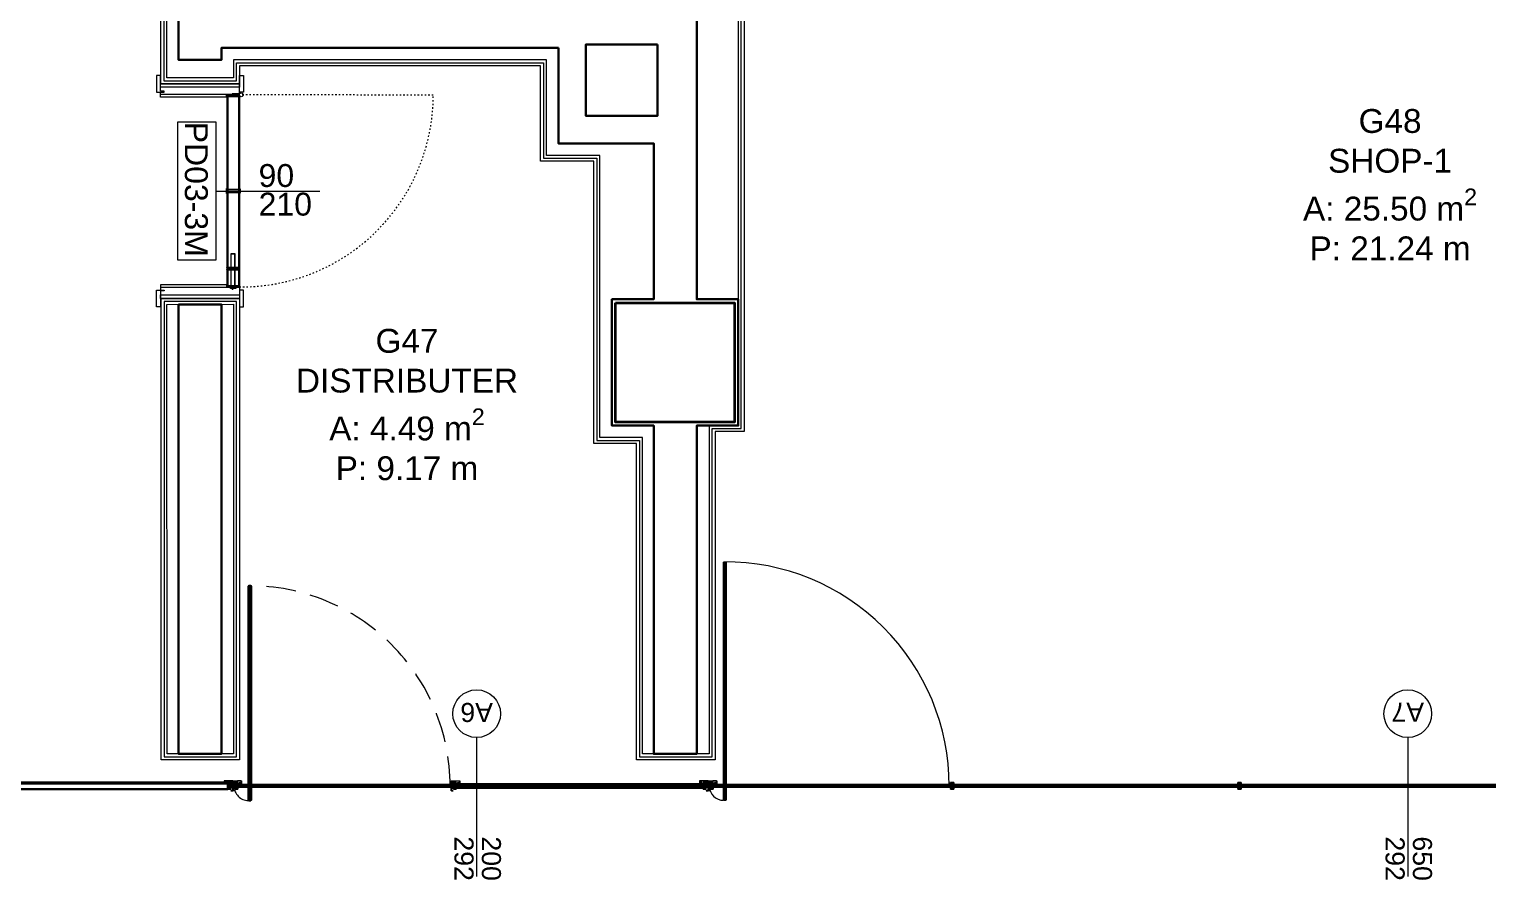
# Model space of a CAD drawing. Header units: centimetres. Extents: x 118932 to 154602, y -32682 to -23521.
# Drawn here: x 132735 to 133347, y -31088 to -30731 of the extents above; entities that cross this region are included whole.
import ezdxf

# ---------------------------------------------------------------- set-up
doc = ezdxf.new("R2010")
doc.units = ezdxf.units.CM
doc.header["$LTSCALE"] = 50
doc.header["$MEASUREMENT"] = 0
doc.linetypes.add('ACAD_ISO03W100', pattern=[30, 12, -18])
doc.linetypes.add('HIDDEN', pattern=[0.375, 0.25, -0.125])
for name, color, linetype, lineweight, true_color in [('GEN_00_BL_Yazı', 7, 'Continuous', 0, 0x4f5250), ('GEN_00_BL_Ölçü Dış', 7, 'Continuous', 5, 0x766a5e), ('GEN_01_TA_Kolon', 7, 'Continuous', 35, 0xd05d28), ('GEN_02_TF_Kapı', 7, 'Continuous', 9, 0x4a3526), ('GEN_02_TF_Pencere', 7, 'Continuous', 9, 0x6093ac), ('GEN_05_ML_Ahşap', 7, 'Continuous', 9, 0x745e3d), ('GEN_05_ML_Alçıpan_giydirme', 7, 'Continuous', 18, 0x7ebab5), ('GEN_06_GR_İnce', 7, 'Continuous', 13, 0xb0b0a9), ('KALACAK DUVARLAR', 7, 'Continuous', 30, 0x005387)]:
    doc.layers.add(name, color=color, linetype=linetype, lineweight=lineweight, true_color=true_color)
doc.styles.add('ARIAL', font='arial.ttf')
doc.styles.add('arial_1_18', font='arial.ttf', dxfattribs={"height": 0.2})

# ---------------------------------------------------------------- blocks, each defined once
blk = doc.blocks.new('LEVEL 0_A BLOK_KOLON')
at = {"layer": 'GEN_01_TA_Kolon'}
blk.add_lwpolyline([(57837.25, 6645.36), (57887.25, 6645.36), (57887.25, 6595.36), (57837.25, 6595.36)], close=True, dxfattribs=at)
blk.add_lwpolyline([(57837.25, 6645.36), (57887.25, 6645.36), (57887.25, 6595.36), (57837.25, 6595.36)], close=True, dxfattribs=at)
blk = doc.blocks.new('KALACAK DUVARLAR LEVEL 0 A BLOK')
at = {"layer": 'KALACAK DUVARLAR'}
for points in [[(57813.34, 6752.22), (57672.03, 6752.22), (57672.03, 6747.22), (57654.03, 6747.22), (57654.03, 7114.24), (57325.49, 7114.24), (57325.49, 7352.12)], [(57813.34, 6752.22), (57813.34, 6712.22), (57853.34, 6712.22), (57853.34, 6646.86), (57835.75, 6646.86), (57835.75, 6593.86), (57853.34, 6593.86), (57853.34, 6456.21), (57871.34, 6456.21), (57871.34, 6593.86), (57888.75, 6593.86), (57888.75, 6646.86), (57871.34, 6646.86), (57871.34, 6770.22), (57792.04, 6770.22), (57792.04, 6775.3)]]:
    blk.add_lwpolyline(points, dxfattribs=at)
for points in [[(57854.84, 6753.72), (57824.84, 6753.72), (57824.84, 6723.72), (57854.84, 6723.72)], [(57654.03, 6644.72), (57672.03, 6644.72), (57672.03, 6456.21), (57654.03, 6456.21)]]:
    blk.add_lwpolyline(points, close=True, dxfattribs=at)
blk = doc.blocks.new('level 0 main tower duvarlar')
at = {"layer": 'GEN_05_ML_Alçıpan_giydirme'}
for points in [[(-4832.18, -2580.22), (-4832.22, -2703.58), (-4832.22, -2703.58), (-4832.22, -2761.58), (-4844.43, -2761.58), (-4844.43, -2899.24), (-4877.43, -2899.24), (-4877.43, -2766.58), (-4895.23, -2766.58), (-4895.23, -2648.26), (-4917.64, -2648.26), (-4917.64, -2608.22), (-5043.95, -2608.22), (-5043.95, -2615.72), (-5076.82, -2615.73), (-5076.95, -2246)], [(-4834.68, -2582.72), (-4834.72, -2706.08), (-4834.72, -2706.08), (-4834.72, -2759.08), (-4846.93, -2759.08), (-4846.93, -2896.74), (-4874.93, -2896.74), (-4874.93, -2764.08), (-4892.73, -2764.08), (-4892.73, -2645.76), (-4915.14, -2645.76), (-4915.14, -2605.72), (-5046.45, -2605.72), (-5046.45, -2605.72), (-5046.45, -2613.22), (-5074.32, -2613.23), (-5074.45, -2243.5)], [(-5075.7, -2244.75), (-5075.57, -2614.48), (-5045.2, -2614.47), (-5045.2, -2606.97), (-4916.39, -2606.97), (-4916.39, -2647.01), (-4893.98, -2647.01), (-4893.98, -2765.33), (-4876.18, -2765.33), (-4876.18, -2897.99), (-4845.68, -2897.99), (-4845.68, -2760.33), (-4833.47, -2760.33), (-4833.47, -2704.83), (-4833.47, -2704.83), (-4833.43, -2581.47)]]:
    blk.add_lwpolyline(points, dxfattribs=at)
for points in [[(-5043.95, -2899.24), (-5076.73, -2899.24), (-5076.8, -2705.73), (-5043.95, -2705.72)], [(-5045.2, -2897.99), (-5045.2, -2706.97), (-5075.55, -2706.98), (-5075.48, -2897.99)], [(-5046.45, -2896.74), (-5074.23, -2896.74), (-5074.3, -2708.23), (-5046.45, -2708.22)]]:
    blk.add_lwpolyline(points, close=True, dxfattribs=at)
blk = doc.blocks.new('köşe katlanır')
at = {"lineweight": 30, "true_color": 0x636466}
h = blk.add_hatch(color=251, dxfattribs=at)
h.dxf.hatch_style = 1
h.paths.add_polyline_path([(55930.3, 5955.1, 0.414214), (55930, 5955.3), (55923.3, 5955.3, 0.394805), (55922.3, 5954.4, 0.433892), (55922.5, 5954.1), (55929.1, 5954.1), (55929.1, 5939.9), (55917.9, 5939.9, 1), (55917.9, 5938.7), (55920.8, 5938.7), (55920.8, 5932.4, 0.148069), (55920.8, 5932.2), (55921.3, 5931.6), (55920.8, 5930.9, 0.148069), (55920.8, 5930.7), (55920.8, 5924.9), (55917.5, 5926, 0.414214), (55917.2, 5925.9), (55916.5, 5923.9, 0.414214), (55916.7, 5923.4), (55917.3, 5923.2, 0.414214), (55917.6, 5923.4), (55918, 5924.6), (55920.4, 5923.7), (55918.1, 5917.1), (55915.7, 5918), (55916.1, 5919.2, 0.414214), (55915.9, 5919.5), (55915.4, 5919.7, 0.414214), (55914.9, 5919.4), (55913.4, 5915.2, -0.317603), (55911, 5913.5), (55895.6, 5913.5), (55895.6, 5920.3), (55903.5, 5920.3, 0.414214), (55903.8, 5920.6), (55903.8, 5925.1, 0.414214), (55903.5, 5925.3), (55901.5, 5925.3, 0.414214), (55901.1, 5924.9), (55901.1, 5924.4, 0.414214), (55901.3, 5924.1), (55902.6, 5924.1), (55902.6, 5921.5), (55895.6, 5921.5), (55895.6, 5924.1), (55896.8, 5924.1, 0.414214), (55897.1, 5924.4), (55897.1, 5924.9, 0.414214), (55896.7, 5925.3), (55894.6, 5925.3, 0.414214), (55894.4, 5925.1), (55894.4, 5913.3, 0.414214), (55895.4, 5912.3), (55912, 5912.3, 0.148069), (55912.1, 5912.4), (55912.8, 5912.8), (55913.5, 5912.4, 0.148069), (55913.7, 5912.3), (55930, 5912.3, 0.414214), (55930.3, 5912.6)])
blk.add_line((55909.5, 5919.8), (55909.5, 5947.8))
blk.add_lwpolyline([(55915.4, 5919.7), (55915.9, 5919.5, -0.414214), (55916.1, 5919.2), (55915.7, 5918), (55918.1, 5917.1), (55920.4, 5923.7), (55918, 5924.6), (55917.6, 5923.4, -0.414214), (55917.3, 5923.2), (55916.7, 5923.4, -0.414214), (55916.5, 5923.9), (55917.2, 5925.9, -0.414214), (55917.5, 5926), (55920.8, 5924.9), (55920.8, 5930.7, -0.148069), (55920.8, 5930.9), (55921.3, 5931.6), (55920.8, 5932.2, -0.148069), (55920.8, 5932.4), (55920.8, 5938.7), (55917.9, 5938.7, -1), (55917.9, 5939.9), (55929.1, 5939.9), (55929.1, 5954.1), (55922.5, 5954.1, -0.433892), (55922.3, 5954.4, -0.394805), (55923.3, 5955.3), (55930, 5955.3, -0.414214), (55930.3, 5955.1), (55930.3, 5912.6, -0.414214), (55930, 5912.3), (55913.7, 5912.3, -0.148069), (55913.5, 5912.4), (55912.8, 5912.8), (55912.1, 5912.4, -0.148069), (55912, 5912.3), (55895.4, 5912.3, -0.414214), (55894.4, 5913.3), (55894.4, 5925.1, -0.414214), (55894.6, 5925.3), (55896.7, 5925.3, -0.414214), (55897.1, 5924.9), (55897.1, 5924.4, -0.414214), (55896.8, 5924.1), (55895.6, 5924.1), (55895.6, 5921.5), (55902.6, 5921.5), (55902.6, 5924.1), (55901.3, 5924.1, -0.414214), (55901.1, 5924.4), (55901.1, 5924.9, -0.414214), (55901.5, 5925.3), (55903.5, 5925.3, -0.414214), (55903.8, 5925.1), (55903.8, 5920.6, -0.414214), (55903.5, 5920.3), (55895.6, 5920.3), (55895.6, 5913.5), (55911, 5913.5, 0.317603), (55913.4, 5915.2), (55914.9, 5919.4, -0.414214)], format="xyb", close=True)
at = {"flags": 128}
for points in [[(55921.2, 5946.8), (55921.2, 5947.3), (55921.2, 5947.7), (55921.2, 5947.8), (55909.2, 5947.8), (55909.2, 5947.7), (55909.2, 5947.3), (55909.2, 5946.8), (55909.2, 5945.3), (55920.2, 5945.3), (55909.2, 5945.3), (55909.2, 5945.5), (55909.2, 5945.8), (55920.2, 5945.8), (55920.2, 5945.5), (55920.2, 5945.3), (55920.2, 5946.8), (55920.2, 5941.4)], [(55909.2, 5941.2), (55909.2, 5943.3), (55909.2, 5945.2), (55909.2, 5945.6), (55909.2, 5945.8), (55909.2, 5946.8), (55909.2, 5947.5), (55909.2, 5947.8), (55921.2, 5947.8), (55921.2, 5947.5), (55921.2, 5946.8), (55921.2, 5945.8)], [(55909.2, 5947.7), (55921.2, 5947.7)], [(55909.2, 5947.5), (55921.2, 5947.5)], [(55909.2, 5947.5), (55921.2, 5947.5)], [(55909.2, 5947.2), (55921.2, 5947.2)], [(55909.2, 5946.8), (55909.2, 5941.4), (55920.2, 5941.4)], [(55919.7, 5940.8), (55920.3, 5940.9), (55920.8, 5941.3), (55921.1, 5941.7), (55921.2, 5942.3), (55921.2, 5946.8), (55909.2, 5946.8), (55909.2, 5945.8), (55920.2, 5945.8), (55920.2, 5942.4), (55909.2, 5942.4), (55909.2, 5925.2), (55909.2, 5924.9), (55909.2, 5924.7), (55911.7, 5924.7), (55909.2, 5924.7), (55909.2, 5926.3), (55911.7, 5926.3), (55909.2, 5926.3), (55909.2, 5920.9), (55912.2, 5920.9)], [(55909.2, 5946.8), (55921.2, 5946.8)], [(55909.2, 5945.7), (55921.2, 5945.7)], [(55909.2, 5945.6), (55920.2, 5945.6)], [(55909.2, 5945.6), (55921.2, 5945.6)], [(55909.2, 5945.5), (55920.2, 5945.5)], [(55909.2, 5945.4), (55920.2, 5945.4)], [(55909.2, 5945.4), (55921.2, 5945.4)], [(55909.2, 5945.2), (55921.2, 5945.2), (55921.2, 5943.8), (55921.2, 5942.3), (55921.2, 5942), (55921.1, 5941.7), (55920.8, 5941.3), (55920.8, 5941.2)], [(55909.2, 5944.3), (55921.2, 5944.3)], [(55909.2, 5943.3), (55921.2, 5943.3)], [(55909.2, 5943), (55909.2, 5942.8), (55909.2, 5942.4)], [(55909.2, 5942.9), (55920.2, 5942.9)], [(55909.2, 5942.8), (55920.2, 5942.8)], [(55909.2, 5942.6), (55920.2, 5942.6)], [(55909.2, 5942.2), (55921.2, 5942.2)], [(55915.2, 5937.8), (55909.2, 5937.8), (55909.2, 5941.2), (55920.8, 5941.2), (55920.6, 5941.1), (55920.3, 5940.9), (55920, 5940.8), (55919.7, 5940.8)], [(55909.2, 5940.4), (55917.2, 5940.4)], [(55909.2, 5939.5), (55916.7, 5939.5)], [(55909.2, 5937.8), (55915.2, 5937.8), (55916.7, 5937.8), (55916.7, 5939.3), (55916.7, 5931.3), (55914.7, 5926.8)], [(55909.2, 5938.7), (55916.7, 5938.7)], [(55909.2, 5921.8), (55909.2, 5920.9), (55909.2, 5920.4), (55909.2, 5919.9), (55909.2, 5919.8), (55912.2, 5919.8), (55912.2, 5919.9), (55912.2, 5920.4), (55912.2, 5920.9), (55912.2, 5925.3), (55912.2, 5923.9), (55912.2, 5922.4), (55909.2, 5922.4), (55909.2, 5924.4), (55909.2, 5926.4), (55909.2, 5929.8), (55909.2, 5937.8), (55915.2, 5937.8), (55916.7, 5937.8), (55916.7, 5931.3)], [(55913.7, 5932.1), (55913.7, 5932.2), (55913.7, 5932.6), (55913.7, 5933.2), (55913.7, 5933.8), (55913.7, 5934.5), (55913.7, 5935.1), (55913.7, 5935.4), (55913.7, 5935.6), (55909.2, 5935.6)], [(55913.7, 5935.4), (55913.7, 5935.1), (55913.7, 5934.5), (55913.7, 5933.8), (55913.7, 5933.2), (55913.7, 5932.6), (55913.7, 5932.2), (55913.7, 5932.1), (55909.2, 5932.1)], [(55916.7, 5937.4), (55913.7, 5937.4)], [(55920.2, 5942.4), (55920.2, 5942.8), (55920.2, 5943)], [(55921.2, 5945.8), (55921.2, 5945.6), (55921.2, 5945.2)], [(55915.2, 5929.8), (55909.2, 5929.8), (55915.2, 5929.8), (55916, 5929.8), (55915.4, 5928.3), (55914.7, 5926.8)], [(55909.2, 5929), (55915.7, 5929)], [(55909.2, 5928.1), (55915.3, 5928.1)], [(55909.2, 5927.3), (55914.9, 5927.3)], [(55909.2, 5926.4), (55912.7, 5926.4)], [(55909.2, 5925.4), (55912.2, 5925.4)], [(55909.2, 5922.3), (55909.2, 5922.2), (55909.2, 5921.8), (55911.7, 5921.8), (55911.7, 5925.2)], [(55909.2, 5925), (55911.7, 5925)], [(55909.2, 5924.9), (55911.7, 5924.9)], [(55909.2, 5924.8), (55911.7, 5924.8)], [(55909.2, 5924.4), (55912.2, 5924.4)], [(55909.2, 5923.4), (55912.2, 5923.4)], [(55912.2, 5922.4), (55912.2, 5922.1), (55912.2, 5921.9), (55912.2, 5920.9), (55912.2, 5920.1), (55912.2, 5919.8), (55909.2, 5919.8), (55909.2, 5920.1), (55909.2, 5920.9), (55909.2, 5921.9), (55909.2, 5922.1), (55909.2, 5922.4)], [(55909.2, 5920.9), (55909.2, 5922.3)], [(55909.2, 5922.3), (55912.2, 5922.3)], [(55909.2, 5922.2), (55911.7, 5922.2)], [(55909.2, 5922.1), (55912.2, 5922.1)], [(55909.2, 5922), (55911.7, 5922)], [(55909.2, 5922), (55912.2, 5922)], [(55909.2, 5920.5), (55912.2, 5920.5)], [(55909.2, 5919.9), (55912.2, 5919.9)], [(55911.7, 5921.8), (55911.7, 5922.2), (55911.7, 5922.3), (55911.7, 5920.9), (55911.7, 5926.3), (55911.7, 5924.7), (55911.7, 5924.9), (55911.7, 5925.2)], [(55916.3, 5930.3), (55913.7, 5930.3)], [(55916.7, 5931.3), (55916, 5929.8)]]:
    blk.add_lwpolyline(points, dxfattribs=at)
for points in [[(55921.2, 5947.8), (55909.2, 5947.8)], [(55920.2, 5946.8), (55909.2, 5946.8)], [(55921.2, 5945.8), (55909.2, 5945.8)], [(55921.2, 5945.2), (55909.2, 5945.2)], [(55920.2, 5943), (55909.2, 5943)], [(55920.2, 5943), (55920.2, 5941.4), (55909.2, 5941.4), (55909.2, 5943)], [(55909.2, 5935.6), (55909.2, 5935.4), (55909.2, 5935.1), (55909.2, 5934.5), (55909.2, 5933.8), (55909.2, 5933.2), (55909.2, 5932.6), (55909.2, 5932.2), (55909.2, 5932.1), (55909.2, 5932.2), (55909.2, 5932.6), (55909.2, 5933.2), (55909.2, 5933.8), (55909.2, 5934.5), (55909.2, 5935.1), (55909.2, 5935.4), (55909.2, 5935.6)], [(55913.7, 5930.3), (55913.7, 5930.5), (55913.7, 5931), (55913.7, 5931.8), (55913.7, 5932.8), (55913.7, 5933.8), (55913.7, 5934.9), (55913.7, 5935.9), (55913.7, 5936.6), (55913.7, 5937.2), (55913.7, 5937.4), (55913.7, 5937.2), (55913.7, 5936.6), (55913.7, 5935.9), (55913.7, 5934.9), (55913.7, 5933.8), (55913.7, 5932.8), (55913.7, 5931.8), (55913.7, 5931), (55913.7, 5930.5), (55913.7, 5930.3)], [(55915.2, 5929.8), (55915.2, 5937.8), (55915.2, 5929.8)], [(55918.2, 5940.8), (55917.9, 5940.8), (55917.6, 5940.7), (55917.1, 5940.4), (55916.8, 5939.9), (55916.7, 5939.3), (55916.8, 5939.9), (55917.1, 5940.4), (55917.6, 5940.7)], [(55916.7, 5931.3), (55916.7, 5932.2), (55916.7, 5933.3), (55916.7, 5934.4), (55916.7, 5935.4), (55916.7, 5936.3), (55916.7, 5936.9), (55916.7, 5937.3), (55916.7, 5936.9), (55916.7, 5936.3), (55916.7, 5935.4), (55916.7, 5934.4), (55916.7, 5933.3), (55916.7, 5932.2)], [(55919.7, 5940.8), (55918.2, 5940.8)], [(55909.2, 5933.8), (55913.7, 5933.8)], [(55911.7, 5925.2), (55909.2, 5925.2)], [(55911.7, 5922.3), (55909.2, 5922.3)], [(55911.7, 5922.3), (55909.2, 5922.3)], [(55912.2, 5921.9), (55909.2, 5921.9)], [(55911.7, 5920.9), (55909.2, 5920.9)], [(55912.2, 5920.9), (55909.2, 5920.9)], [(55912.2, 5920.1), (55909.2, 5920.1)], [(55912.2, 5919.8), (55909.2, 5919.8)], [(55912.7, 5926.4), (55912.6, 5926.4), (55912.3, 5925.9), (55912.2, 5925.6), (55912.2, 5925.3), (55912.3, 5925.9), (55912.6, 5926.4), (55913.1, 5926.7), (55913.7, 5926.8), (55913.4, 5926.8), (55913.1, 5926.7), (55912.9, 5926.6)], [(55913.7, 5933.8), (55916.7, 5933.8)], [(55914.7, 5926.8), (55913.7, 5926.8)], [(55916.7, 5931.3), (55916.5, 5930.8), (55916.3, 5930.4), (55916.3, 5930.3), (55916.3, 5930.4), (55916.5, 5930.8), (55916.7, 5931.3)]]:
    blk.add_lwpolyline(points, close=True, dxfattribs=at)
blk = doc.blocks.new('sistem profili')
for p, q in [((55679.5, 5919.8), (55679.5, 5947.8)), ((55694.5, 5919.8), (55694.5, 5947.8))]:
    blk.add_line(p, q)
at = {"flags": 128}
for points in [[(55691.5, 5947.8), (55679.5, 5947.8), (55679.5, 5947.7), (55679.5, 5947.3), (55679.5, 5946.8), (55690.5, 5946.8), (55679.5, 5946.8), (55679.5, 5945.4), (55690.5, 5945.4), (55690.5, 5946.8), (55690.5, 5941.4), (55690.5, 5943), (55679.5, 5943), (55679.5, 5941.4), (55690.5, 5941.4), (55679.5, 5941.4), (55679.5, 5946.8), (55691.5, 5946.8), (55691.5, 5947.3), (55691.5, 5947.7)], [(55691.5, 5947.8), (55679.5, 5947.8)], [(55691.5, 5945.8), (55679.5, 5945.8)], [(55690.5, 5945.4), (55679.5, 5945.4)], [(55691.5, 5945.3), (55679.5, 5945.3)], [(55690.5, 5943), (55679.5, 5943)], [(55685.5, 5929.9), (55685.5, 5937.9), (55685.5, 5929.9)], [(55688.5, 5940.8), (55688.2, 5940.8), (55687.9, 5940.7), (55687.4, 5940.4), (55687.1, 5939.9), (55687, 5939.4), (55687.1, 5939.9), (55687.4, 5940.4), (55687.9, 5940.7)], [(55687, 5936.3), (55687.2, 5936.9), (55687.4, 5937.3), (55687.4, 5937.4), (55687.4, 5937.3), (55687.2, 5936.9), (55687, 5936.3)], [(55687, 5931.3), (55687, 5932.3), (55687, 5933.3), (55687, 5934.4), (55687, 5935.4), (55687, 5936.3), (55687, 5937), (55687, 5937.3), (55687, 5937), (55687, 5936.3), (55687, 5935.4), (55687, 5934.4), (55687, 5933.3), (55687, 5932.3)], [(55687, 5936.3), (55687, 5935.5), (55687, 5934.4), (55687, 5933.3), (55687, 5932.3), (55687, 5931.4), (55687, 5930.7), (55687, 5930.4), (55687, 5930.7), (55687, 5931.4), (55687, 5932.3), (55687, 5933.3), (55687, 5934.4), (55687, 5935.5)], [(55690, 5940.8), (55688.5, 5940.8)], [(55688.5, 5937.9), (55688.5, 5929.9), (55688.5, 5937.9)], [(55690, 5940.8), (55690.3, 5940.9), (55690.6, 5941), (55690.8, 5941.1), (55691, 5941.3), (55691.1, 5941.3), (55691.4, 5941.8), (55691.5, 5942), (55691.5, 5942.3), (55691.4, 5941.8), (55691.1, 5941.3), (55690.6, 5941)], [(55691.5, 5947.8), (55694.5, 5947.8)], [(55691.5, 5946.8), (55694.5, 5946.8)], [(55691.5, 5945.8), (55694.5, 5945.8)], [(55694.5, 5943), (55694.5, 5942.8), (55694.5, 5942.4), (55692, 5942.4), (55692, 5942.8), (55692, 5943), (55692, 5941.4), (55692, 5946.8), (55692, 5945.3), (55694.5, 5945.3), (55694.5, 5946.8), (55692, 5946.8), (55694.5, 5946.8), (55694.5, 5941.4), (55692, 5941.4), (55694.5, 5941.4), (55694.5, 5943), (55692, 5943)], [(55692, 5945.3), (55694.5, 5945.3)], [(55679.5, 5933.9), (55684, 5933.9)], [(55682, 5926.3), (55679.5, 5926.3), (55679.5, 5924.8), (55682, 5924.8), (55682, 5926.3), (55682, 5920.9), (55682, 5922.4), (55679.5, 5922.4), (55679.5, 5920.9), (55682, 5920.9), (55679.5, 5920.9), (55679.5, 5926.3)], [(55682, 5924.8), (55679.5, 5924.8)], [(55682, 5922.4), (55679.5, 5922.4)], [(55682.5, 5922), (55679.5, 5922)], [(55682.5, 5920.9), (55679.5, 5920.9)], [(55682.5, 5919.9), (55679.5, 5919.9)], [(55684, 5926.9), (55683.7, 5926.9), (55683.4, 5926.8), (55683.1, 5926.6), (55682.9, 5926.5), (55682.6, 5926), (55682.5, 5925.6), (55682.5, 5925.4), (55682.6, 5926), (55682.9, 5926.5), (55683.4, 5926.8)], [(55682.5, 5922.5), (55694.5, 5922.5)], [(55682.5, 5922), (55694.5, 5922)], [(55683.5, 5924.8), (55694.5, 5924.8)], [(55683.5, 5924.8), (55694.5, 5924.8)], [(55684, 5933.9), (55687, 5933.9)], [(55684, 5926.9), (55685.5, 5926.9)], [(55685.5, 5926.9), (55685.8, 5926.9), (55686.1, 5927), (55686.5, 5927.3), (55686.9, 5927.8), (55687, 5928.4), (55686.9, 5927.8), (55686.5, 5927.3), (55686.1, 5927)], [(55687, 5931.3), (55686.7, 5930.8), (55686.6, 5930.5), (55686.5, 5930.4), (55686.6, 5930.5), (55686.7, 5930.8), (55687, 5931.3)], [(55690, 5933.9), (55687, 5933.9)], [(55694.5, 5933.9), (55690, 5933.9)]]:
    blk.add_lwpolyline(points, close=True, dxfattribs=at)
for points in [[(55679.5, 5945.8), (55679.5, 5946.8), (55679.5, 5947.5), (55679.5, 5947.8), (55691.5, 5947.8)], [(55679.5, 5947.8), (55691.5, 5947.8)], [(55679.5, 5947.5), (55691.5, 5947.5)], [(55679.5, 5947.5), (55691.5, 5947.5)], [(55679.5, 5947.2), (55691.5, 5947.2)], [(55690, 5940.8), (55690.6, 5941), (55691.1, 5941.3), (55691.4, 5941.8), (55691.5, 5942.3), (55691.5, 5946.8), (55679.5, 5946.8), (55679.5, 5945.8), (55690.5, 5945.8), (55690.5, 5942.4), (55679.5, 5942.4), (55679.5, 5925.3), (55682, 5925.3), (55682, 5921.9), (55679.5, 5921.9), (55679.5, 5920.9)], [(55690.5, 5945.4), (55690.5, 5945.5), (55690.5, 5945.8), (55679.5, 5945.8), (55679.5, 5945.5), (55679.5, 5945.4)], [(55679.5, 5945.7), (55690.5, 5945.7)], [(55679.5, 5945.7), (55691.5, 5945.7)], [(55679.5, 5945.6), (55691.5, 5945.6)], [(55679.5, 5945.5), (55690.5, 5945.5)], [(55679.5, 5945.4), (55691.5, 5945.4)], [(55685.5, 5929.9), (55679.5, 5929.9), (55685.5, 5929.9), (55686.3, 5929.9), (55685.6, 5928.4), (55685, 5926.9), (55684, 5926.9), (55685, 5926.9), (55687, 5931.3), (55687, 5939.4), (55687, 5937.9), (55685.5, 5937.9), (55679.5, 5937.9), (55679.5, 5941.3), (55679.5, 5943.3), (55679.5, 5945.3), (55691.5, 5945.3)], [(55679.5, 5944.3), (55691.5, 5944.3)], [(55679.5, 5943.3), (55691.5, 5943.3)], [(55679.5, 5942.9), (55690.5, 5942.9)], [(55679.5, 5942.8), (55690.5, 5942.8)], [(55679.5, 5942.7), (55690.5, 5942.7)], [(55679.5, 5942.2), (55691.5, 5942.2)], [(55679.5, 5941.3), (55691, 5941.3), (55690.8, 5941.1), (55690.6, 5941), (55690.3, 5940.9), (55690, 5940.8)], [(55679.5, 5940.4), (55687.4, 5940.4)], [(55679.5, 5939.6), (55687, 5939.6)], [(55679.5, 5938.7), (55687, 5938.7)], [(55679.5, 5937.9), (55685.5, 5937.9)], [(55679.5, 5920.9), (55679.5, 5920.4), (55679.5, 5920), (55679.5, 5919.9), (55682.5, 5919.9), (55682.5, 5920), (55682.5, 5920.4), (55682.5, 5920.9), (55682.5, 5925.4), (55682.5, 5923.9), (55682.5, 5922.5), (55679.5, 5922.5), (55679.5, 5924.4), (55679.5, 5926.5), (55679.5, 5929.9), (55679.5, 5937.9), (55685.5, 5937.9), (55687, 5937.9), (55687, 5931.3), (55686.3, 5929.9)], [(55684, 5932.1), (55684, 5932.3), (55684, 5932.6), (55684, 5933.2), (55684, 5933.9), (55684, 5934.5), (55684, 5935.1), (55684, 5935.5), (55684, 5935.6), (55679.5, 5935.6)], [(55684, 5935.5), (55684, 5935.1), (55684, 5934.5), (55684, 5933.9), (55684, 5933.2), (55684, 5932.6), (55684, 5932.3), (55684, 5932.1), (55679.5, 5932.1)], [(55684, 5926.9), (55683.4, 5926.8), (55682.9, 5926.4), (55682.6, 5926), (55682.5, 5925.3), (55682.5, 5920.9), (55694.5, 5920.9), (55694.5, 5921.9), (55683.5, 5921.9), (55683.5, 5925.2), (55694.5, 5925.2), (55694.5, 5942.4), (55692, 5942.4), (55692, 5945.8), (55694.5, 5945.8), (55694.5, 5946.8), (55691.5, 5946.8)], [(55688.5, 5937.9), (55694.5, 5937.9), (55688.5, 5937.9), (55687.7, 5937.9), (55688.3, 5939.4), (55689, 5940.8), (55690, 5940.8), (55689, 5940.8), (55687, 5936.3), (55687, 5928.4), (55687, 5929.9), (55688.5, 5929.9), (55694.5, 5929.9), (55694.5, 5926.5), (55694.5, 5924.4), (55694.5, 5922.5), (55682.5, 5922.5)], [(55684, 5930.4), (55684, 5930.5), (55684, 5931), (55684, 5931.8), (55684, 5932.8), (55684, 5933.9), (55684, 5934.9), (55684, 5935.9), (55684, 5936.7), (55684, 5937.2), (55684, 5937.4), (55687, 5937.4)], [(55684, 5937.2), (55684, 5936.7), (55684, 5935.9), (55684, 5934.9), (55684, 5933.9), (55684, 5932.8), (55684, 5931.8), (55684, 5931), (55684, 5930.5), (55684, 5930.4), (55686.5, 5930.4)], [(55694.5, 5946.8), (55694.5, 5947.3), (55694.5, 5947.7), (55694.5, 5947.8), (55691.5, 5947.8), (55691.5, 5947.7), (55691.5, 5947.3), (55691.5, 5946.8), (55691.5, 5942.3), (55691.5, 5943.8), (55691.5, 5945.3), (55694.5, 5945.3), (55694.5, 5943.3), (55694.5, 5941.3), (55694.5, 5937.9), (55694.5, 5929.9), (55688.5, 5929.9), (55687, 5929.9), (55687, 5936.3), (55687.7, 5937.9)], [(55690, 5937.4), (55690, 5937.2), (55690, 5936.7), (55690, 5935.9), (55690, 5934.9), (55690, 5933.9), (55690, 5932.8), (55690, 5931.8), (55690, 5931), (55690, 5930.5), (55690, 5930.3), (55687, 5930.3)], [(55690, 5930.5), (55690, 5931), (55690, 5931.8), (55690, 5932.8), (55690, 5933.9), (55690, 5934.9), (55690, 5935.9), (55690, 5936.7), (55690, 5937.2), (55690, 5937.4), (55687.4, 5937.4)], [(55694.5, 5938.7), (55688, 5938.7)], [(55694.5, 5939.6), (55688.4, 5939.6)], [(55694.5, 5940.4), (55688.8, 5940.4)], [(55690, 5935.6), (55690, 5935.5), (55690, 5935.1), (55690, 5934.5), (55690, 5933.9), (55690, 5933.2), (55690, 5932.6), (55690, 5932.3), (55690, 5932.1), (55694.5, 5932.1)], [(55690, 5932.3), (55690, 5932.6), (55690, 5933.2), (55690, 5933.9), (55690, 5934.5), (55690, 5935.1), (55690, 5935.5), (55690, 5935.6), (55694.5, 5935.6)], [(55690.5, 5942.4), (55690.5, 5942.8), (55690.5, 5943)], [(55691.5, 5947.8), (55691.5, 5947.5), (55691.5, 5946.8), (55691.5, 5945.8), (55691.5, 5945.6), (55691.5, 5945.3), (55691.5, 5943.8), (55691.5, 5942.3), (55691.5, 5942), (55691.4, 5941.8), (55691.1, 5941.3), (55691, 5941.3)], [(55694.5, 5941.3), (55691, 5941.3)], [(55694.5, 5945.8), (55694.5, 5946.8), (55694.5, 5947.5), (55694.5, 5947.8), (55691.5, 5947.8), (55691.5, 5947.5), (55691.5, 5946.8), (55691.5, 5945.8), (55691.5, 5945.6), (55691.5, 5945.3)], [(55694.5, 5947.7), (55691.5, 5947.7)], [(55694.5, 5947.5), (55691.5, 5947.5)], [(55694.5, 5947.5), (55691.5, 5947.5)], [(55694.5, 5947.2), (55691.5, 5947.2)], [(55694.5, 5945.7), (55691.5, 5945.7)], [(55694.5, 5945.6), (55691.5, 5945.6)], [(55694.5, 5945.4), (55691.5, 5945.4)], [(55694.5, 5944.3), (55691.5, 5944.3)], [(55694.5, 5943.3), (55691.5, 5943.3)], [(55694.5, 5942.2), (55691.5, 5942.2)], [(55692, 5945.8), (55692, 5945.5), (55692, 5945.3)], [(55694.5, 5945.7), (55692, 5945.7)], [(55694.5, 5945.5), (55692, 5945.5)], [(55694.5, 5945.4), (55692, 5945.4)], [(55694.5, 5942.9), (55692, 5942.9)], [(55694.5, 5942.8), (55692, 5942.8)], [(55694.5, 5942.7), (55692, 5942.7)], [(55679.5, 5929), (55685.9, 5929)], [(55679.5, 5928.2), (55685.5, 5928.2)], [(55679.5, 5927.3), (55685.2, 5927.3)], [(55679.5, 5926.5), (55682.9, 5926.5)], [(55679.5, 5925.4), (55682.5, 5925.4)], [(55682, 5924.8), (55682, 5924.9), (55682, 5925.3), (55679.5, 5925.3), (55679.5, 5924.9), (55679.5, 5924.8)], [(55679.5, 5925.1), (55682, 5925.1)], [(55679.5, 5924.9), (55682, 5924.9)], [(55679.5, 5924.4), (55682.5, 5924.4)], [(55679.5, 5923.5), (55682.5, 5923.5)], [(55679.5, 5922), (55679.5, 5920.9), (55679.5, 5920.2), (55679.5, 5919.9), (55682.5, 5919.9), (55682.5, 5920.2), (55682.5, 5920.9), (55682.5, 5922), (55682.5, 5922.1), (55682.5, 5922.5)], [(55682.5, 5922.3), (55679.5, 5922.3), (55682, 5922.3)], [(55679.5, 5922.2), (55682, 5922.2)], [(55679.5, 5922.1), (55682, 5922.1)], [(55679.5, 5922.1), (55682.5, 5922.1)], [(55679.5, 5922), (55682.5, 5922)], [(55679.5, 5920.9), (55682.5, 5920.9)], [(55679.5, 5920.5), (55682.5, 5920.5)], [(55679.5, 5920.2), (55682.5, 5920.2)], [(55679.5, 5920.1), (55682.5, 5920.1)], [(55679.5, 5919.9), (55682.5, 5919.9)], [(55682, 5921.9), (55682, 5922.2), (55682, 5922.4)], [(55694.5, 5922), (55694.5, 5920.9), (55694.5, 5920.2), (55694.5, 5919.8), (55694.5, 5919.9), (55682.5, 5919.9), (55682.5, 5919.8), (55682.5, 5920.2), (55682.5, 5920.9), (55682.5, 5922), (55682.5, 5922.1), (55682.5, 5922.5), (55682.5, 5923.9), (55682.5, 5925.3), (55682.5, 5925.6), (55682.6, 5926), (55682.9, 5926.4), (55682.9, 5926.5)], [(55694.5, 5925.4), (55682.5, 5925.4)], [(55694.5, 5924.4), (55682.5, 5924.4)], [(55694.5, 5923.5), (55682.5, 5923.5)], [(55694.5, 5922.3), (55682.5, 5922.3)], [(55694.5, 5922.1), (55682.5, 5922.1)], [(55694.5, 5922), (55682.5, 5922)], [(55682.5, 5920.9), (55682.5, 5920.4), (55682.5, 5920), (55682.5, 5919.9), (55694.5, 5919.9), (55694.5, 5920), (55694.5, 5920.4), (55694.5, 5920.9)], [(55694.5, 5920.9), (55682.5, 5920.9)], [(55694.5, 5920.5), (55682.5, 5920.5)], [(55694.5, 5920.2), (55682.5, 5920.2)], [(55694.5, 5920.1), (55682.5, 5920.1)], [(55694.5, 5919.9), (55682.5, 5919.9)], [(55694.5, 5919.9), (55682.5, 5919.9)], [(55694.5, 5919.8), (55682.5, 5919.8)], [(55694.5, 5926.5), (55682.9, 5926.5), (55683.1, 5926.6), (55683.4, 5926.8), (55683.7, 5926.9), (55684, 5926.9)], [(55694.5, 5924.8), (55694.5, 5926.3), (55683.5, 5926.3), (55694.5, 5926.3), (55694.5, 5920.9), (55683.5, 5920.9), (55694.5, 5920.9), (55694.5, 5922.4), (55683.5, 5922.4), (55694.5, 5922.4), (55694.5, 5922.2), (55694.5, 5921.9), (55683.5, 5921.9), (55683.5, 5922.2), (55683.5, 5922.4), (55683.5, 5920.9), (55683.5, 5926.3), (55683.5, 5924.8), (55683.5, 5924.9), (55683.5, 5925.2)], [(55694.5, 5925.1), (55683.5, 5925.1)], [(55694.5, 5924.9), (55683.5, 5924.9)], [(55694.5, 5922.3), (55683.5, 5922.3)], [(55694.5, 5922.2), (55683.5, 5922.2)], [(55694.5, 5922.1), (55683.5, 5922.1)], [(55694.5, 5927.3), (55686.5, 5927.3)], [(55694.5, 5929), (55687, 5929)], [(55694.5, 5928.2), (55687, 5928.2)], [(55694.5, 5929.9), (55688.5, 5929.9)]]:
    blk.add_lwpolyline(points, dxfattribs=at)
blk = doc.blocks.new('a7')
at = {"layer": 'GEN_02_TF_Pencere'}
for p, q in [((57886.89, 6436.97), (57886.89, 6536.58)), ((57886.89, 6436.97), (57886.89, 6536.58)), ((57887.09, 6436.77), (57887.09, 6536.78)), ((57887.09, 6436.77), (57887.09, 6536.78)), ((57887.29, 6436.77), (57887.29, 6536.78)), ((57887.29, 6436.77), (57887.29, 6536.78)), ((57887.49, 6436.77), (57887.49, 6536.78)), ((57887.49, 6436.77), (57887.49, 6536.78)), ((57887.69, 6436.77), (57887.69, 6536.78)), ((57887.69, 6436.77), (57887.69, 6536.78)), ((57887.89, 6436.77), (57887.89, 6536.78)), ((57887.89, 6436.77), (57887.89, 6536.78)), ((57888.09, 6436.97), (57888.09, 6536.58)), ((57888.09, 6436.97), (57888.09, 6536.58)), ((57886.89, 6436.97), (57887.09, 6436.77)), ((57886.89, 6436.97), (57887.09, 6436.77)), ((57887.09, 6436.77), (57887.89, 6436.77)), ((57887.09, 6436.77), (57887.89, 6436.77)), ((57887.89, 6436.77), (57888.09, 6436.97)), ((57887.89, 6436.77), (57888.09, 6436.97))]:
    blk.add_line(p, q, dxfattribs=at)
at = {"layer": 'GEN_02_TF_Pencere', "lineweight": 30}
for p, q in [((57982.46, 6442.45), (57982.46, 6443.25)), ((57983.06, 6442.45), (57983.06, 6443.25)), ((57983.06, 6442.45), (57983.06, 6443.25)), ((58102.96, 6442.45), (58102.96, 6443.25)), ((58103.56, 6442.45), (58103.56, 6443.25)), ((58103.56, 6442.45), (58103.56, 6443.25))]:
    blk.add_line(p, q, dxfattribs=at)
at = {"layer": 'GEN_02_TF_Pencere', "elevation": 0}
blk.add_lwpolyline([(58173.82, 6463.1), (58173.82, 6404.78)], dxfattribs=at)
at = {"layer": 'GEN_02_TF_Pencere', "lineweight": 30}
blk.add_lwpolyline([(57882.5, 6443.25), (58529.16, 6443.25), (58529.16, 6442.45), (57882.5, 6442.45)], close=True, dxfattribs=at)
at = {"layer": 'GEN_02_TF_Pencere'}
blk.add_circle((58173.82, 6473.1, 0), 10, dxfattribs=at)
for centre, radius, start, end in [((57887.49, 6442.77), 94.01, 0, 90.27349), ((57887.49, 6442.77), 94.01, 0, 90.27349), ((57886.89, 6442.77), 6, 180, 270), ((57886.89, 6442.77), 6, 180, 270)]:
    blk.add_arc(centre, radius, start, end, dxfattribs=at)
at = {"layer": 'GEN_02_TF_Pencere', "lineweight": 30, "zscale": 0.1, "rotation": 180}
for name, p, xscale, yscale in [('köşe katlanır', (63473.42, 7036.23), 0.1, 0.1), ('sistem profili', (52414.06, 7036.24), -0.09999999999999998, 0.09999999999999998), ('sistem profili', (52534.56, 7036.24), -0.09999999999999998, 0.09999999999999998)]:
    blk.add_blockref(name, p, dxfattribs=dict(at, xscale=xscale, yscale=yscale))
at = {"layer": 'GEN_02_TF_Pencere', "transparency": 33554687, "char_height": 8, "style": 'ARIAL'}
for s, insert, attachment_point, rotation in [('\\A1;A7', (58166.99, 6477.72, 0), 9, 180), ('\\A1;292', (58172.52, 6421.64, 0), 1, 270), ('\\A1;650', (58184, 6421.64, 0), 1, 270)]:
    blk.add_mtext_dynamic_manual_height_columns(s, width=2361.7931, gutter_width=1250, heights=[258.53], dxfattribs=dict(at, insert=insert, attachment_point=attachment_point, rotation=rotation))
blk = doc.blocks.new('A6 REV')
at = {"layer": 'GEN_02_TF_Pencere'}
for p, q in [((57687.58, 6436.91), (57687.58, 6526.51)), ((57687.78, 6436.71), (57687.78, 6526.71)), ((57687.98, 6436.71), (57687.98, 6526.71)), ((57688.18, 6436.71), (57688.18, 6526.71)), ((57688.38, 6436.71), (57688.38, 6526.71)), ((57688.58, 6436.71), (57688.58, 6526.71)), ((57688.78, 6436.91), (57688.78, 6526.51)), ((57863.84, 6443.71), (57772.69, 6443.71)), ((57774.3, 6443.11), (57878.89, 6443.11)), ((57774.3, 6442.91), (57878.89, 6442.91)), ((57774.3, 6442.71), (57878.89, 6442.71)), ((57774.3, 6442.51), (57878.89, 6442.51)), ((57774.3, 6442.31), (57861.44, 6442.31)), ((57774.49, 6443.3), (57861.26, 6443.29)), ((57774.5, 6442.11), (57863.44, 6442.11)), ((57861.26, 6443.29), (57878.61, 6443.3)), ((57861.44, 6442.31), (57878.8, 6442.31)), ((57863.24, 6443.11), (57878.8, 6443.11)), ((57863.24, 6443.11), (57878.8, 6443.11)), ((57863.24, 6442.91), (57878.8, 6442.91)), ((57863.24, 6442.91), (57878.8, 6442.91)), ((57863.24, 6442.71), (57878.8, 6442.71)), ((57863.24, 6442.71), (57878.8, 6442.71)), ((57863.24, 6442.51), (57878.8, 6442.51)), ((57863.24, 6442.51), (57878.8, 6442.51)), ((57863.24, 6442.31), (57878.8, 6442.31)), ((57863.43, 6443.3), (57878.61, 6443.3)), ((57863.44, 6442.11), (57878.6, 6442.11)), ((57863.44, 6442.11), (57878.6, 6442.11)), ((57878.29, 6443.71), (57863.84, 6443.71)), ((57878.59, 6443.71), (57863.84, 6443.71)), ((57880.39, 6443.71), (57879.06, 6443.71)), ((57687.58, 6436.91), (57687.78, 6436.71)), ((57687.78, 6436.71), (57688.58, 6436.71)), ((57688.58, 6436.71), (57688.78, 6436.91)), ((57863.01, 6441.71), (57772.69, 6441.71)), ((57878.29, 6441.71), (57863.01, 6441.71))]:
    blk.add_line(p, q, dxfattribs=at)
at = {"layer": 'GEN_02_TF_Pencere', "lineweight": 30}
blk.add_lwpolyline([(57687.58, 6526.51), (57687.78, 6526.71), (57688.58, 6526.71), (57688.78, 6526.51), (57688.78, 6436.91), (57688.58, 6436.71), (57687.78, 6436.71), (57687.58, 6436.91), (57687.58, 6526.51)], dxfattribs=at)
at = {"layer": 'GEN_02_TF_Pencere', "elevation": 0}
blk.add_lwpolyline([(57783.32, 6463.1), (57783.32, 6404.78)], dxfattribs=at)
at = {"layer": 'GEN_02_TF_Pencere', "lineweight": 30}
blk.add_lwpolyline([(57683.19, 6443.25), (57878.89, 6443.25), (57878.89, 6442.45), (57683.19, 6442.45)], close=True, dxfattribs=at)
at = {"layer": 'GEN_02_TF_Pencere'}
blk.add_circle((57783.32, 6473.1, 0), 10, dxfattribs=at)
at = {"layer": 'GEN_02_TF_Pencere', "linetype": 'HIDDEN'}
for centre, radius, start, end in [((57688.18, 6442.71), 84.01, 0, 90.27349), ((57687.58, 6442.71), 6, 180, 270)]:
    blk.add_arc(centre, radius, start, end, dxfattribs=at)
at = {"layer": 'GEN_02_TF_Pencere', "lineweight": 30, "yscale": 0.1, "zscale": 0.1, "rotation": 180}
for p, xscale in [((63274.11, 7036.23), 0.1), ((63365.71, 7036.21), 0.1), ((52287.36, 7036.23), -0.1)]:
    blk.add_blockref('köşe katlanır', p, dxfattribs=dict(at, xscale=xscale))
at = {"layer": 'GEN_02_TF_Pencere', "transparency": 33554687, "char_height": 8, "style": 'ARIAL'}
for s, insert, attachment_point, rotation in [('\\A1;A6', (57776.49, 6477.72, 0), 9, 180), ('\\A1;292', (57782.02, 6421.64, 0), 1, 270), ('\\A1;200', (57793.5, 6421.64, 0), 1, 270)]:
    blk.add_mtext_dynamic_manual_height_columns(s, width=2361.7931, gutter_width=1250, heights=[258.53], dxfattribs=dict(at, insert=insert, attachment_point=attachment_point, rotation=rotation))
blk = doc.blocks.new('KK1')
at = {"layer": 'GEN_02_TF_Pencere'}
for p, q in [((47205.67, -15999.57), (47470.8, -15999.57)), ((47470.34, -15999.57), (47490.35, -15999.57)), ((47488.76, -16000.17), (47488.56, -15999.97)), ((47488.76, -16000.97), (47488.56, -16001.17)), ((47488.76, -16000.97), (47488.76, -16000.17))]:
    blk.add_line(p, q, dxfattribs=at)
at = {"layer": 'GEN_02_TF_Pencere', "lineweight": 30}
blk.add_lwpolyline([(46739.69, -15999.04), (47488.25, -15999.04), (47488.25, -16001.83), (46739.69, -16001.83)], close=True, dxfattribs=at)
at = {"layer": 'GEN_02_TF_Pencere'}
blk.add_circle((47489.66, -16000.57), 0.7, dxfattribs=at)
for centre, start, end in [((47489.01, -15999.54), 224.02556, 278.33717), ((47489.01, -16001.6), 81.66283, 135.97444)]:
    blk.add_arc(centre, 0.622, start, end, dxfattribs=at)
at = {"layer": 'GEN_02_TF_Pencere', "lineweight": 30, "xscale": -0.1, "yscale": 0.1, "zscale": 0.1, "rotation": 180}
blk.add_blockref('köşe katlanır', (41897.32, -15407.05), dxfattribs=at)
blk = doc.blocks.new('DOGRAMA LEVEL 0 A BLOK')
for name in ['a7', 'A6 REV']:
    blk.add_blockref(name, (-59475.16, -9405.6, 0))
at = {"layer": 'GEN_02_TF_Pencere'}
blk.add_blockref('KK1', (-49284.44, 13037.68, 0), dxfattribs=at)
blk = doc.blocks.new('PD03-3M')
at = {"layer": 'GEN_02_TF_Kapı'}
for p, q in [((4.5, 0), (0, 0)), ((4.2, 0.14), (4.2, -3)), ((4.5, 0.01), (4.5, -3)), ((4.5, 0), (4.5, -33.03)), ((4.8, 0.01), (4.8, -3)), ((4.8, 0), (85.2, 0)), ((4.8, -5.2), (4.8, 0)), ((5.1, 0.14), (5.1, -3)), ((44.31, 0), (44.31, -5.2, 0)), ((45.7, 0), (45.7, -5.2, 0)), ((77.07, 0), (77.07, -5.2, 0)), ((78.07, 0), (78.07, -5.2, 0)), ((85.2, -5.2), (85.2, 0)), ((85.5, 0), (85.5, -33.03)), ((85.5, 0), (90, 0)), ((4.5, -3), (4.2, -3)), ((4.82, -2.6), (4.5, -2.26)), ((4.82, -2.6), (4.5, -2.26)), ((4.82, -2.6), (4.5, -3.01)), ((5.7, -5.4), (4.5, -5.4)), ((4.8, -0.4), (85.2, -0.4)), ((4.8, -2.54), (4.8, -2.12)), ((4.8, -2.55), (4.82, -2.55)), ((4.8, -2.65), (4.8, -2.55)), ((4.8, -2.65), (4.82, -2.65)), ((4.8, -3.08), (4.8, -2.66)), ((5.1, -3), (4.8, -3)), ((4.8, -4.8), (85.2, -4.8)), ((4.8, -5.2), (85.2, -5.2)), ((4.82, -2.1), (5.18, -2.1)), ((4.82, -2.45), (4.82, -2.55)), ((4.82, -2.45), (4.93, -2.45)), ((4.82, -2.65), (4.82, -2.55)), ((4.82, -2.65), (4.82, -2.75)), ((4.82, -2.75), (4.93, -2.75)), ((5.18, -3.1), (4.82, -3.1)), ((4.93, -2.12), (4.93, -3.08)), ((4.93, -2.45), (4.93, -2.75)), ((5.2, -2.12), (5.2, -3.08)), ((5.4, -4.8), (5.4, -0.4)), ((5.7, -5.4), (5.7, -33.03)), ((44.41, -5.2), (45.6, -5.2)), ((84.3, -5.4), (84.3, -33.03)), ((84.3, -5.4), (85.5, -5.4)), ((84.6, -4.8), (84.6, -0.4)), ((84.8, -2.12), (84.8, -3.08)), ((85.18, -2.1), (84.82, -2.1)), ((84.82, -2.12), (84.82, -3.08)), ((85.18, -2.12), (84.82, -2.12)), ((84.82, -3.08), (85.18, -3.08)), ((84.82, -3.1), (85.18, -3.1)), ((85.07, -2.12), (85.07, -3.08)), ((85.18, -2.45), (85.07, -2.45)), ((85.07, -2.45), (85.07, -2.75)), ((85.18, -2.75), (85.07, -2.75)), ((85.18, -2.54), (85.18, -2.12)), ((85.18, -2.6), (85.5, -2.26)), ((85.18, -2.6), (85.5, -2.26)), ((85.18, -2.45), (85.18, -2.55)), ((85.18, -2.54), (85.2, -2.54)), ((85.2, -2.55), (85.18, -2.55)), ((85.18, -2.65), (85.18, -2.55)), ((85.18, -2.6), (85.5, -3.01)), ((85.18, -2.65), (85.18, -2.75)), ((85.2, -2.65), (85.18, -2.65)), ((85.18, -3.08), (85.18, -2.66)), ((85.18, -2.66), (85.2, -2.66)), ((85.2, -2.06), (85.2, -3.11)), ((86.2, -2.73), (85.2, -2.06)), ((85.2, -2.54), (85.2, -2.12)), ((85.2, -2.65), (85.2, -2.55)), ((85.2, -3.08), (85.2, -2.66)), ((86.2, -2.99), (85.2, -3.11)), ((85.2, -3.11), (85.2, -2.99)), ((85.7, -1.47), (85.8, -1.47)), ((85.8, -3.69), (85.7, -3.69)), ((85.8, -1.47), (85.8, -2.46)), ((85.8, -3.04), (85.8, -3.69)), ((86.2, -2.99), (86.2, -2.73)), ((3.1, -33.03), (0, -33.03)), ((3.5, -31.53), (3.1, -31.53)), ((3.1, -31.53), (3.1, -33.03)), ((3.5, -33.03), (3.5, -31.53)), ((5.7, -33.03), (3.5, -33.03)), ((84.3, -33.03), (86.5, -33.03)), ((86.5, -33.03), (86.5, -31.53)), ((86.5, -31.53), (86.9, -31.53)), ((86.9, -31.53), (86.9, -33.03))]:
    blk.add_line(p, q, dxfattribs=at)
at = {"layer": 'GEN_02_TF_Kapı', "linetype": 'ACAD_ISO03W100', "ltscale": 0.001}
blk.add_lwpolyline([(85.2, 0, 0.416564), (4.8, 81.35), (4.65, 0.8)], format="xyb", dxfattribs=at)
at = {"layer": 'GEN_02_TF_Kapı'}
for points in [[(3.5, 0), (-3.5, 0), (-3.5, 1.75), (3.5, 1.75)], [(0, 0), (1.5, 0), (1.5, -33.03), (0, -33.03)], [(46, 0), (44, 0), (44, 0.2), (44.4, 0.3), (45.6, 0.3), (46, 0.2)], [(44.41, 0), (44.31, 0), (44.31, -5.2), (44.41, -5.2)], [(45.6, -5.2), (44.4, -5.2), (44.4, 0), (45.6, 0)], [(45.6, 0), (45.7, 0), (45.7, -5.2), (45.6, -5.2)], [(77.17, 0), (77.07, 0), (77.07, -5.2), (77.17, -5.2)], [(77.07, 0), (77.17, 0), (77.17, -5.2), (77.07, -5.2)], [(77.17, -5.2), (77.97, -5.2), (77.97, 0), (77.17, 0)], [(77.97, 0), (78.07, 0), (78.07, -5.2), (77.97, -5.2)], [(78.07, 0), (77.97, 0), (77.97, -5.2), (78.07, -5.2)], [(86.5, 0), (93.5, 0), (93.5, 1.75), (86.5, 1.75)], [(88.5, 0), (90, 0), (90, -33.03), (88.5, -33.03)], [(46.01, -5.4), (44.01, -5.4), (44.01, -5.2), (46.01, -5.2)], [(71.25, -1.95), (85.1, -1.95), (85.1, -3.47), (71.25, -3.47)], [(71.35, -2.05), (85, -2.05), (85, -3.37), (71.35, -3.37)], [(85.2, -3.47), (85, -3.47), (85, -1.55), (85.2, -1.55)], [(85.7, -3.69), (85.5, -3.69), (85.5, -1.47), (85.7, -1.47)]]:
    blk.add_lwpolyline(points, close=True, dxfattribs=at)
for points in [[(4.8, -2.54), (4.82, -2.54), (4.82, -2.12), (5.18, -2.12), (5.18, -3.08), (4.82, -3.08), (4.82, -2.66), (4.8, -2.66)], [(3.1, -33.03), (-3.5, -33.03), (-3.5, -34.78), (3.5, -34.78), (3.5, -33.03)], [(86.9, -33.03), (93.5, -33.03), (93.5, -34.78), (86.5, -34.78), (86.5, -33.03)]]:
    blk.add_lwpolyline(points, dxfattribs=at)
blk.add_circle((4.65, 0.8), 0.8, dxfattribs=at)
for centre, start, end in [((4.82, -2.12), 91.54328, 178.45672), ((4.82, -3.08), 181.54328, 268.45672), ((5.18, -2.12), 1.54328, 88.45672), ((5.18, -3.08), 271.54328, 358.45672), ((84.82, -2.12), 91.54328, 178.45672), ((84.82, -3.08), 181.54328, 268.45672), ((85.18, -2.12), 1.54328, 88.45672), ((85.18, -3.08), 271.54328, 358.45672)]:
    blk.add_arc(centre, 0.0206, start, end, dxfattribs=at)
at = {"layer": 'GEN_05_ML_Ahşap'}
blk.add_lwpolyline([(45, -9.81), (45, 33.75)], dxfattribs=at)
blk.add_lwpolyline([(73.97, -25.81), (16.03, -25.81), (16.03, -9.81), (73.97, -9.81)], close=True, dxfattribs=at)
at = {"layer": 'GEN_00_BL_Yazı', "char_height": 9.6, "attachment_point": 7, "rotation": 90, "style": 'arial_1_18'}
for s, insert in [('\\A1;210', (55.44, 8.09)), ('\\A1;90', (43.44, 8.07))]:
    blk.add_mtext_dynamic_manual_height_columns(s, width=2834.1518, gutter_width=1500, heights=[310.23], dxfattribs=dict(at, insert=insert))
at = {"layer": 'GEN_00_BL_Yazı', "insert": (72.58, -22.98), "char_height": 9.6, "attachment_point": 9, "style": 'arial_1_18'}
blk.add_mtext_dynamic_manual_height_columns('\\A1;PD03-3M', width=2834.1518, gutter_width=1500, heights=[310.23], dxfattribs=at)
blk = doc.blocks.new('level 0 a blok kapılar')
at = {"color": 5, "rotation": 270}
blk.add_blockref('PD03-3M', (-3007.02, -2723.45), dxfattribs=at)
blk = doc.blocks.new('level 0 kapı')
at = {"color": 5}
blk.add_blockref('level 0 a blok kapılar', (1886.4, 1634.68), dxfattribs=at)
blk = doc.blocks.new('TEFRISLI MAHAL LEVEL 0 A BLOK')
at = {"layer": 'GEN_00_BL_Yazı', "char_height": 10, "attachment_point": 2, "style": 'ARIAL'}
for s, insert in [('\\A1;\\pxqc;G48\\PSHOP-1 \\PA: 25.50 m{\\H0.7x;\\S2^ ;}\\PP: 21.24 m', (-2823.7, -1876.79)), ('\\A1;\\pxqc;G47\\PDISTRIBUTER \\PA: 4.49 m{\\H0.7x;\\S2^ ;}\\PP: 9.17 m', (-3236.01, -1968.97))]:
    blk.add_mtext(s, dxfattribs=dict(at, insert=insert))

msp = doc.modelspace()

# ---------------------------------------------------------------- block references
for name, p in [('KALACAK DUVARLAR LEVEL 0 A BLOK', (75144.13, -37491.52)), ('level 0 main tower duvarlar', (137867.6, -28138.57)), ('LEVEL 0_A BLOK_KOLON', (75144.13, -37491.52)), ('DOGRAMA LEVEL 0 A BLOK', (134615.02, -28085.92))]:
    msp.add_blockref(name, p)
at = {"layer": 'GEN_00_BL_Ölçü Dış'}
msp.add_blockref('TEFRISLI MAHAL LEVEL 0 A BLOK', (136129.97, -28888.13), dxfattribs=at)
at = {"layer": 'GEN_06_GR_İnce'}
msp.add_blockref('level 0 kapı', (133944.27, -29665.52), dxfattribs=at)

doc.saveas('drawing.dxf')
